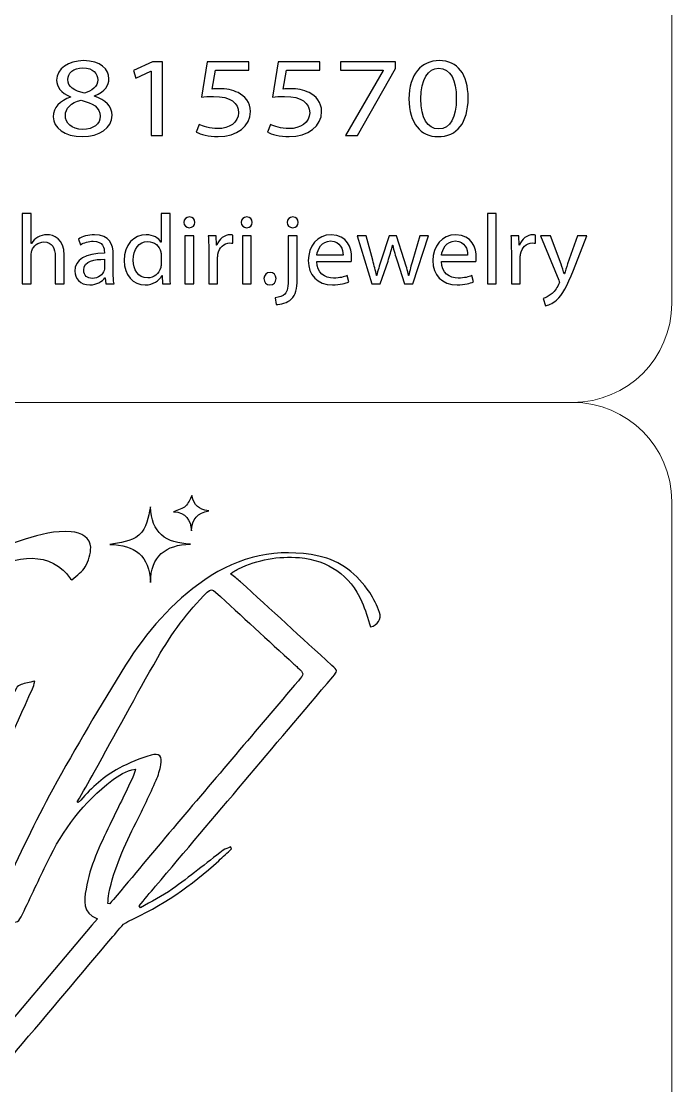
# Model space of a CAD drawing. Header units: millimetres. Extents: x -576 to 618, y 160 to 343.
# Drawn here: x 597.9 to 617.54, y 282.68 to 314.8 of the extents above; entities that cross this region are included whole.
import ezdxf

# ---------------------------------------------------------------- set-up
doc = ezdxf.new("R2010")
doc.units = ezdxf.units.MM
doc.header["$MEASUREMENT"] = 0
doc.layers.add('Layer 1', color=7, linetype='Continuous')

msp = doc.modelspace()

# ---------------------------------------------------------------- linework, layer by layer
at = {"layer": 'Layer 1', "color": 250, "lineweight": 18}
for points in [[(580.7217, 343.1001), (580.7217, 343.1001), (614.5517, 343.1001), (614.5517, 343.1001), (616.1957, 343.1001), (617.5367, 341.7591), (617.5367, 340.1151), (617.5367, 340.1151), (617.5367, 306.2851), (617.5367, 306.2851), (617.5367, 304.6411), (616.1957, 303.3001), (614.5517, 303.3001), (614.5517, 303.3001), (580.7217, 303.3001), (580.7217, 303.3001), (579.0777, 303.3001), (577.7367, 304.6411), (577.7367, 306.2851), (577.7367, 306.2851), (577.7367, 340.1151), (577.7367, 340.1151), (577.7367, 341.7591), (579.0777, 343.1001), (580.7217, 343.1001)], [(580.7217, 303.3001), (580.7217, 303.3001), (614.5517, 303.3001), (614.5517, 303.3001), (616.1957, 303.3001), (617.5367, 301.9591), (617.5367, 300.3151), (617.5367, 300.3151), (617.5367, 266.4851), (617.5367, 266.4851), (617.5367, 264.8411), (616.1957, 263.5001), (614.5517, 263.5001), (614.5517, 263.5001), (580.7217, 263.5001), (580.7217, 263.5001), (579.0777, 263.5001), (577.7367, 264.8411), (577.7367, 266.4851), (577.7367, 266.4851), (577.7367, 300.3151), (577.7367, 300.3151), (577.7367, 301.9591), (579.0777, 303.3001), (580.7217, 303.3001)]]:
    msp.add_open_spline(points, degree=3, knots=[0, 0, 0, 0, 0.125, 0.125, 0.125, 0.25, 0.25, 0.25, 0.375, 0.375, 0.375, 0.5, 0.5, 0.5, 0.625, 0.625, 0.625, 0.75, 0.75, 0.75, 0.875, 0.875, 0.875, 1, 1, 1, 1], dxfattribs=at)
at = {"layer": 'Layer 1', "color": 230}
for points, knots in [([(598.8668, 311.9206), (598.8668, 312.2004), (599.0652, 312.3986), (599.3891, 312.5147), (599.3891, 312.5147), (599.3854, 312.5246), (599.3854, 312.5246), (599.0936, 312.6407), (598.9679, 312.8319), (598.9679, 313.0232), (598.9679, 313.3749), (599.3205, 313.6135), (599.7822, 313.6135), (600.2927, 313.6135), (600.5479, 313.3439), (600.5479, 313.0676), (600.5479, 312.88), (600.4387, 312.6785), (600.1145, 312.5486), (600.1145, 312.5486), (600.1145, 312.5384), (600.1145, 312.5384), (600.4425, 312.4292), (600.6453, 312.2345), (600.6453, 311.9649), (600.6453, 311.5792), (600.2525, 311.32), (599.7501, 311.32), (599.1988, 311.32), (598.8668, 311.5961), (598.8668, 311.9206)], [0, 0, 0, 0, 0.1, 0.1, 0.1, 0.2, 0.2, 0.2, 0.3, 0.3, 0.3, 0.4, 0.4, 0.4, 0.5, 0.5, 0.5, 0.6, 0.6, 0.6, 0.7, 0.7, 0.7, 0.8, 0.8, 0.8, 0.9, 0.9, 0.9, 1, 1, 1, 1]), ([(601.8212, 313.2961), (601.8212, 313.2961), (601.8132, 313.2961), (601.8132, 313.2961), (601.8132, 313.2961), (601.3554, 313.088), (601.3554, 313.088), (601.3554, 313.088), (601.2865, 313.3167), (601.2865, 313.3167), (601.2865, 313.3167), (601.8618, 313.576), (601.8618, 313.576), (601.8618, 313.576), (602.1657, 313.576), (602.1657, 313.576), (602.1657, 313.576), (602.1657, 311.3573), (602.1657, 311.3573), (602.1657, 311.3573), (601.8212, 311.3573), (601.8212, 311.3573), (601.8212, 311.3573), (601.8212, 313.2961), (601.8212, 313.2961)], [0, 0, 0, 0, 0.125, 0.125, 0.125, 0.25, 0.25, 0.25, 0.375, 0.375, 0.375, 0.5, 0.5, 0.5, 0.625, 0.625, 0.625, 0.75, 0.75, 0.75, 0.875, 0.875, 0.875, 1, 1, 1, 1]), ([(604.7678, 313.3235), (604.7678, 313.3235), (603.7628, 313.3235), (603.7628, 313.3235), (603.7628, 313.3235), (603.6617, 312.7535), (603.6617, 312.7535), (603.7223, 312.76), (603.7791, 312.7672), (603.8764, 312.7672), (604.0789, 312.7672), (604.2814, 312.7298), (604.4437, 312.6477), (604.6502, 312.5488), (604.8203, 312.3575), (604.8203, 312.0777), (604.8203, 311.6439), (604.411, 311.3198), (603.84, 311.3198), (603.5523, 311.3198), (603.3092, 311.3882), (603.1834, 311.4564), (603.1834, 311.4564), (603.2727, 311.6848), (603.2727, 311.6848), (603.3822, 311.6302), (603.5969, 311.562), (603.8359, 311.562), (604.1722, 311.562), (604.4599, 311.7463), (604.4599, 312.0434), (604.4559, 312.3301), (604.2287, 312.5351), (603.702, 312.5351), (603.5523, 312.5351), (603.435, 312.5213), (603.3376, 312.5111), (603.3376, 312.5111), (603.5077, 313.5763), (603.5077, 313.5763), (603.5077, 313.5763), (604.7678, 313.5763), (604.7678, 313.5763), (604.7678, 313.5763), (604.7678, 313.3235), (604.7678, 313.3235)], [0, 0, 0, 0, 0.0666667, 0.0666667, 0.0666667, 0.1333333, 0.1333333, 0.1333333, 0.2, 0.2, 0.2, 0.2666667, 0.2666667, 0.2666667, 0.3333333, 0.3333333, 0.3333333, 0.4, 0.4, 0.4, 0.4666667, 0.4666667, 0.4666667, 0.5333333, 0.5333333, 0.5333333, 0.6, 0.6, 0.6, 0.6666667, 0.6666667, 0.6666667, 0.7333333, 0.7333333, 0.7333333, 0.8, 0.8, 0.8, 0.8666667, 0.8666667, 0.8666667, 0.9333333, 0.9333333, 0.9333333, 1, 1, 1, 1]), ([(606.9159, 313.3235), (606.9159, 313.3235), (605.9109, 313.3235), (605.9109, 313.3235), (605.9109, 313.3235), (605.8098, 312.7535), (605.8098, 312.7535), (605.8703, 312.76), (605.9271, 312.7672), (606.0245, 312.7672), (606.2269, 312.7672), (606.4294, 312.7298), (606.5916, 312.6477), (606.7983, 312.5488), (606.9682, 312.3575), (606.9682, 312.0777), (606.9682, 311.6439), (606.5589, 311.3198), (605.9879, 311.3198), (605.7002, 311.3198), (605.4572, 311.3882), (605.3315, 311.4564), (605.3315, 311.4564), (605.4207, 311.6848), (605.4207, 311.6848), (605.5302, 311.6302), (605.7449, 311.562), (605.9839, 311.562), (606.3202, 311.562), (606.6079, 311.7463), (606.6079, 312.0434), (606.6039, 312.3301), (606.3767, 312.5351), (605.85, 312.5351), (605.7002, 312.5351), (605.5829, 312.5213), (605.4856, 312.5111), (605.4856, 312.5111), (605.6556, 313.5763), (605.6556, 313.5763), (605.6556, 313.5763), (606.9159, 313.5763), (606.9159, 313.5763), (606.9159, 313.5763), (606.9159, 313.3235), (606.9159, 313.3235)], [0, 0, 0, 0, 0.0666667, 0.0666667, 0.0666667, 0.1333333, 0.1333333, 0.1333333, 0.2, 0.2, 0.2, 0.2666667, 0.2666667, 0.2666667, 0.3333333, 0.3333333, 0.3333333, 0.4, 0.4, 0.4, 0.4666667, 0.4666667, 0.4666667, 0.5333333, 0.5333333, 0.5333333, 0.6, 0.6, 0.6, 0.6666667, 0.6666667, 0.6666667, 0.7333333, 0.7333333, 0.7333333, 0.8, 0.8, 0.8, 0.8666667, 0.8666667, 0.8666667, 0.9333333, 0.9333333, 0.9333333, 1, 1, 1, 1]), ([(609.2019, 313.5761), (609.2019, 313.5761), (609.2019, 313.378), (609.2019, 313.378), (609.2019, 313.378), (608.0552, 311.3574), (608.0552, 311.3574), (608.0552, 311.3574), (607.6868, 311.3574), (607.6868, 311.3574), (607.6868, 311.3574), (608.829, 313.3203), (608.829, 313.3203), (608.829, 313.3203), (608.829, 313.3269), (608.829, 313.3269), (608.829, 313.3269), (607.5407, 313.3269), (607.5407, 313.3269), (607.5407, 313.3269), (607.5407, 313.5761), (607.5407, 313.5761), (607.5407, 313.5761), (609.2019, 313.5761), (609.2019, 313.5761)], [0, 0, 0, 0, 0.125, 0.125, 0.125, 0.25, 0.25, 0.25, 0.375, 0.375, 0.375, 0.5, 0.5, 0.5, 0.625, 0.625, 0.625, 0.75, 0.75, 0.75, 0.875, 0.875, 0.875, 1, 1, 1, 1]), ([(611.3907, 312.4904), (611.3907, 311.7363), (611.0584, 311.3197), (610.475, 311.3197), (609.9605, 311.3197), (609.6119, 311.7259), (609.6039, 312.4601), (609.6039, 313.2039), (609.9848, 313.6136), (610.5196, 313.6136), (611.0744, 313.6136), (611.3907, 313.1971), (611.3907, 312.4904)], [0, 0, 0, 0, 0.25, 0.25, 0.25, 0.5, 0.5, 0.5, 0.75, 0.75, 0.75, 1, 1, 1, 1]), ([(599.3043, 313.0435), (599.3043, 312.8217), (599.503, 312.7022), (599.8065, 312.6342), (600.0334, 312.6991), (600.2078, 312.8354), (600.2078, 313.0369), (600.2078, 313.2145), (600.082, 313.3986), (599.7622, 313.3986), (599.4665, 313.3986), (599.3043, 313.2348), (599.3043, 313.0435)], [0, 0, 0, 0, 0.25, 0.25, 0.25, 0.5, 0.5, 0.5, 0.75, 0.75, 0.75, 1, 1, 1, 1]), ([(609.9605, 312.4564), (609.9605, 311.8795), (610.1711, 311.5521), (610.4952, 311.5521), (610.86, 311.5521), (611.0338, 311.9103), (611.0338, 312.4769), (611.0338, 313.023), (610.8678, 313.3814), (610.4993, 313.3814), (610.1874, 313.3814), (609.9605, 313.0607), (609.9605, 312.4564)], [0, 0, 0, 0, 0.25, 0.25, 0.25, 0.5, 0.5, 0.5, 0.75, 0.75, 0.75, 1, 1, 1, 1]), ([(600.2848, 311.934), (600.2848, 312.2039), (600.0621, 312.3336), (599.7052, 312.4189), (599.3975, 312.344), (599.2316, 312.1733), (599.2316, 311.9615), (599.2194, 311.7365), (599.4219, 311.5383), (599.7579, 311.5383), (600.078, 311.5383), (600.2848, 311.7056), (600.2848, 311.934)], [0, 0, 0, 0, 0.25, 0.25, 0.25, 0.5, 0.5, 0.5, 0.75, 0.75, 0.75, 1, 1, 1, 1]), ([(597.9321, 309.0023), (597.9321, 309.0023), (598.202, 309.0023), (598.202, 309.0023), (598.202, 309.0023), (598.202, 308.099), (598.202, 308.099), (598.202, 308.099), (598.2082, 308.099), (598.2082, 308.099), (598.251, 308.1742), (598.3184, 308.2401), (598.4014, 308.2847), (598.4809, 308.3296), (598.5758, 308.3592), (598.6772, 308.3592), (598.8762, 308.3592), (599.1954, 308.2401), (599.1954, 307.7405), (599.1954, 307.7405), (599.1954, 306.8794), (599.1954, 306.8794), (599.1954, 306.8794), (598.9256, 306.8794), (598.9256, 306.8794), (598.9256, 306.8794), (598.9256, 307.7106), (598.9256, 307.7106), (598.9256, 307.9436), (598.8366, 308.1411), (598.582, 308.1411), (598.4073, 308.1411), (598.2694, 308.0214), (598.2204, 307.8778), (598.2051, 307.8423), (598.202, 307.8032), (598.202, 307.7524), (598.202, 307.7524), (598.202, 306.8794), (598.202, 306.8794), (598.202, 306.8794), (597.9321, 306.8794), (597.9321, 306.8794), (597.9321, 306.8794), (597.9321, 309.0023), (597.9321, 309.0023)], [0, 0, 0, 0, 0.0666667, 0.0666667, 0.0666667, 0.1333333, 0.1333333, 0.1333333, 0.2, 0.2, 0.2, 0.2666667, 0.2666667, 0.2666667, 0.3333333, 0.3333333, 0.3333333, 0.4, 0.4, 0.4, 0.4666667, 0.4666667, 0.4666667, 0.5333333, 0.5333333, 0.5333333, 0.6, 0.6, 0.6, 0.6666667, 0.6666667, 0.6666667, 0.7333333, 0.7333333, 0.7333333, 0.8, 0.8, 0.8, 0.8666667, 0.8666667, 0.8666667, 0.9333333, 0.9333333, 0.9333333, 1, 1, 1, 1]), ([(602.3938, 309.0024), (602.3938, 309.0024), (602.3938, 307.2532), (602.3938, 307.2532), (602.3938, 307.1247), (602.3969, 306.9781), (602.406, 306.8794), (602.406, 306.8794), (602.1638, 306.8794), (602.1638, 306.8794), (602.1638, 306.8794), (602.1516, 307.1306), (602.1516, 307.1306), (602.1516, 307.1306), (602.1454, 307.1306), (602.1454, 307.1306), (602.0627, 306.969), (601.8818, 306.8467), (601.6393, 306.8467), (601.2808, 306.8467), (601.0047, 307.1425), (601.0047, 307.5821), (601.0016, 308.0635), (601.3086, 308.3593), (601.6702, 308.3593), (601.8971, 308.3593), (602.0505, 308.2548), (602.1176, 308.1381), (602.1176, 308.1381), (602.1238, 308.1381), (602.1238, 308.1381), (602.1238, 308.1381), (602.1238, 309.0024), (602.1238, 309.0024), (602.1238, 309.0024), (602.3938, 309.0024), (602.3938, 309.0024)], [0, 0, 0, 0, 0.0833333, 0.0833333, 0.0833333, 0.1666667, 0.1666667, 0.1666667, 0.25, 0.25, 0.25, 0.3333333, 0.3333333, 0.3333333, 0.4166667, 0.4166667, 0.4166667, 0.5, 0.5, 0.5, 0.5833333, 0.5833333, 0.5833333, 0.6666667, 0.6666667, 0.6666667, 0.75, 0.75, 0.75, 0.8333333, 0.8333333, 0.8333333, 0.9166667, 0.9166667, 0.9166667, 1, 1, 1, 1]), ([(611.971, 309.0022), (611.971, 309.0022), (612.2406, 309.0022), (612.2406, 309.0022), (612.2406, 309.0022), (612.2406, 306.8793), (612.2406, 306.8793), (612.2406, 306.8793), (611.971, 306.8793), (611.971, 306.8793), (611.971, 306.8793), (611.971, 309.0022), (611.971, 309.0022)], [0, 0, 0, 0, 0.25, 0.25, 0.25, 0.5, 0.5, 0.5, 0.75, 0.75, 0.75, 1, 1, 1, 1]), ([(603.1423, 308.7332), (603.1451, 308.6434), (603.0777, 308.5717), (602.9704, 308.5717), (602.8753, 308.5717), (602.8079, 308.6434), (602.8079, 308.7332), (602.8079, 308.8259), (602.8784, 308.8974), (602.9764, 308.8974), (603.0777, 308.8974), (603.1423, 308.8259), (603.1423, 308.7332)], [0, 0, 0, 0, 0.25, 0.25, 0.25, 0.5, 0.5, 0.5, 0.75, 0.75, 0.75, 1, 1, 1, 1]), ([(604.8749, 308.7332), (604.878, 308.6434), (604.8103, 308.5717), (604.703, 308.5717), (604.6082, 308.5717), (604.5408, 308.6434), (604.5408, 308.7332), (604.5408, 308.8259), (604.6113, 308.8974), (604.7092, 308.8974), (604.8103, 308.8974), (604.8749, 308.8259), (604.8749, 308.7332)], [0, 0, 0, 0, 0.25, 0.25, 0.25, 0.5, 0.5, 0.5, 0.75, 0.75, 0.75, 1, 1, 1, 1]), ([(606.2607, 308.7332), (606.2639, 308.6465), (606.1996, 308.5717), (606.0923, 308.5717), (605.9912, 308.5717), (605.927, 308.6465), (605.927, 308.7332), (605.927, 308.8259), (605.9972, 308.8974), (606.0983, 308.8974), (606.1965, 308.8974), (606.2607, 308.8259), (606.2607, 308.7332)], [0, 0, 0, 0, 0.25, 0.25, 0.25, 0.5, 0.5, 0.5, 0.75, 0.75, 0.75, 1, 1, 1, 1]), ([(600.4557, 306.8794), (600.4557, 306.8794), (600.4345, 307.062), (600.4345, 307.062), (600.4345, 307.062), (600.4251, 307.062), (600.4251, 307.062), (600.3424, 306.9484), (600.183, 306.8465), (599.9711, 306.8465), (599.6707, 306.8465), (599.5175, 307.0526), (599.5175, 307.2621), (599.5175, 307.6118), (599.8367, 307.8033), (600.4095, 307.8002), (600.4095, 307.8002), (600.4095, 307.8302), (600.4095, 307.8302), (600.4095, 307.9497), (600.3761, 308.165), (600.0725, 308.165), (599.9346, 308.165), (599.7905, 308.1232), (599.6862, 308.0573), (599.6862, 308.0573), (599.6248, 308.2308), (599.6248, 308.2308), (599.7474, 308.3085), (599.9253, 308.3594), (600.1122, 308.3594), (600.5662, 308.3594), (600.6765, 308.0573), (600.6765, 307.7675), (600.6765, 307.7675), (600.6765, 307.2261), (600.6765, 307.2261), (600.6765, 307.1007), (600.6825, 306.9781), (600.7009, 306.8794), (600.7009, 306.8794), (600.4557, 306.8794), (600.4557, 306.8794)], [0, 0, 0, 0, 0.0714286, 0.0714286, 0.0714286, 0.1428571, 0.1428571, 0.1428571, 0.2142857, 0.2142857, 0.2142857, 0.2857143, 0.2857143, 0.2857143, 0.3571429, 0.3571429, 0.3571429, 0.4285714, 0.4285714, 0.4285714, 0.5, 0.5, 0.5, 0.5714286, 0.5714286, 0.5714286, 0.6428571, 0.6428571, 0.6428571, 0.7142857, 0.7142857, 0.7142857, 0.7857143, 0.7857143, 0.7857143, 0.8571429, 0.8571429, 0.8571429, 0.9285714, 0.9285714, 0.9285714, 1, 1, 1, 1]), ([(603.5593, 307.8752), (603.5593, 308.0456), (603.5558, 308.1922), (603.5468, 308.3264), (603.5468, 308.3264), (603.7831, 308.3264), (603.7831, 308.3264), (603.7831, 308.3264), (603.7921, 308.0425), (603.7921, 308.0425), (603.7921, 308.0425), (603.8046, 308.0425), (603.8046, 308.0425), (603.8719, 308.2368), (604.0342, 308.3595), (604.2155, 308.3595), (604.2461, 308.3595), (604.2676, 308.3563), (604.2922, 308.3504), (604.2922, 308.3504), (604.2922, 308.1024), (604.2922, 308.1024), (604.2645, 308.1083), (604.2367, 308.1114), (604.2002, 308.1114), (604.0098, 308.1114), (603.875, 307.971), (603.8382, 307.7735), (603.8321, 307.7376), (603.8258, 307.6958), (603.8258, 307.6509), (603.8258, 307.6509), (603.8258, 306.8796), (603.8258, 306.8796), (603.8258, 306.8796), (603.5593, 306.8796), (603.5593, 306.8796), (603.5593, 306.8796), (603.5593, 307.8752), (603.5593, 307.8752)], [0, 0, 0, 0, 0.0769231, 0.0769231, 0.0769231, 0.1538462, 0.1538462, 0.1538462, 0.2307692, 0.2307692, 0.2307692, 0.3076923, 0.3076923, 0.3076923, 0.3846154, 0.3846154, 0.3846154, 0.4615385, 0.4615385, 0.4615385, 0.5384615, 0.5384615, 0.5384615, 0.6153846, 0.6153846, 0.6153846, 0.6923077, 0.6923077, 0.6923077, 0.7692308, 0.7692308, 0.7692308, 0.8461538, 0.8461538, 0.8461538, 0.9230769, 0.9230769, 0.9230769, 1, 1, 1, 1]), ([(606.8221, 307.5552), (606.828, 307.1994), (607.0611, 307.0528), (607.3309, 307.0528), (607.5241, 307.0528), (607.6405, 307.0859), (607.7416, 307.1274), (607.7416, 307.1274), (607.7877, 306.9392), (607.7877, 306.9392), (607.6926, 306.8974), (607.53, 306.8496), (607.2941, 306.8496), (606.8373, 306.8496), (606.5644, 307.1423), (606.5644, 307.5791), (606.5644, 308.0157), (606.828, 308.3595), (607.2604, 308.3595), (607.7447, 308.3595), (607.8735, 307.9439), (607.8735, 307.6777), (607.8735, 307.6238), (607.8673, 307.582), (607.8645, 307.5552), (607.8645, 307.5552), (606.8221, 307.5552), (606.8221, 307.5552)], [0, 0, 0, 0, 0.1111111, 0.1111111, 0.1111111, 0.2222222, 0.2222222, 0.2222222, 0.3333333, 0.3333333, 0.3333333, 0.4444444, 0.4444444, 0.4444444, 0.5555556, 0.5555556, 0.5555556, 0.6666667, 0.6666667, 0.6666667, 0.7777778, 0.7777778, 0.7777778, 0.8888889, 0.8888889, 0.8888889, 1, 1, 1, 1]), ([(610.5848, 307.5552), (610.5907, 307.1994), (610.8235, 307.0528), (611.0937, 307.0528), (611.2869, 307.0528), (611.4033, 307.0859), (611.5043, 307.1274), (611.5043, 307.1274), (611.5505, 306.9392), (611.5505, 306.9392), (611.4553, 306.8974), (611.2928, 306.8496), (611.0569, 306.8496), (610.6001, 306.8496), (610.3271, 307.1423), (610.3271, 307.5791), (610.3271, 308.0157), (610.5907, 308.3595), (611.0232, 308.3595), (611.5074, 308.3595), (611.6363, 307.9439), (611.6363, 307.6777), (611.6363, 307.6238), (611.63, 307.582), (611.6273, 307.5552), (611.6273, 307.5552), (610.5848, 307.5552), (610.5848, 307.5552)], [0, 0, 0, 0, 0.1111111, 0.1111111, 0.1111111, 0.2222222, 0.2222222, 0.2222222, 0.3333333, 0.3333333, 0.3333333, 0.4444444, 0.4444444, 0.4444444, 0.5555556, 0.5555556, 0.5555556, 0.6666667, 0.6666667, 0.6666667, 0.7777778, 0.7777778, 0.7777778, 0.8888889, 0.8888889, 0.8888889, 1, 1, 1, 1]), ([(612.6948, 307.8752), (612.6948, 308.0456), (612.6914, 308.1922), (612.6823, 308.3264), (612.6823, 308.3264), (612.9186, 308.3264), (612.9186, 308.3264), (612.9186, 308.3264), (612.9276, 308.0425), (612.9276, 308.0425), (612.9276, 308.0425), (612.9401, 308.0425), (612.9401, 308.0425), (613.0075, 308.2368), (613.1697, 308.3595), (613.351, 308.3595), (613.3816, 308.3595), (613.4031, 308.3563), (613.4277, 308.3504), (613.4277, 308.3504), (613.4277, 308.1024), (613.4277, 308.1024), (613.4, 308.1083), (613.3722, 308.1114), (613.3357, 308.1114), (613.1453, 308.1114), (613.0106, 307.971), (612.9738, 307.7735), (612.9675, 307.7376), (612.9613, 307.6958), (612.9613, 307.6509), (612.9613, 307.6509), (612.9613, 306.8796), (612.9613, 306.8796), (612.9613, 306.8796), (612.6948, 306.8796), (612.6948, 306.8796), (612.6948, 306.8796), (612.6948, 307.8752), (612.6948, 307.8752)], [0, 0, 0, 0, 0.0769231, 0.0769231, 0.0769231, 0.1538462, 0.1538462, 0.1538462, 0.2307692, 0.2307692, 0.2307692, 0.3076923, 0.3076923, 0.3076923, 0.3846154, 0.3846154, 0.3846154, 0.4615385, 0.4615385, 0.4615385, 0.5384615, 0.5384615, 0.5384615, 0.6153846, 0.6153846, 0.6153846, 0.6923077, 0.6923077, 0.6923077, 0.7692308, 0.7692308, 0.7692308, 0.8461538, 0.8461538, 0.8461538, 0.9230769, 0.9230769, 0.9230769, 1, 1, 1, 1]), ([(602.1238, 307.7375), (602.1238, 307.7703), (602.1207, 307.8152), (602.1117, 307.8479), (602.0717, 308.0158), (601.9245, 308.1531), (601.7223, 308.1531), (601.4431, 308.1531), (601.2777, 307.9138), (601.2777, 307.594), (601.2777, 307.3013), (601.425, 307.0589), (601.7161, 307.0589), (601.8971, 307.0589), (602.0627, 307.1752), (602.1117, 307.3728), (602.1207, 307.4086), (602.1238, 307.4448), (602.1238, 307.4864), (602.1238, 307.4864), (602.1238, 307.7375), (602.1238, 307.7375)], [0, 0, 0, 0, 0.1428571, 0.1428571, 0.1428571, 0.2857143, 0.2857143, 0.2857143, 0.4285714, 0.4285714, 0.4285714, 0.5714286, 0.5714286, 0.5714286, 0.7142857, 0.7142857, 0.7142857, 0.8571429, 0.8571429, 0.8571429, 1, 1, 1, 1]), ([(602.8418, 308.3264), (602.8418, 308.3264), (603.1114, 308.3264), (603.1114, 308.3264), (603.1114, 308.3264), (603.1114, 306.8793), (603.1114, 306.8793), (603.1114, 306.8793), (602.8418, 306.8793), (602.8418, 306.8793), (602.8418, 306.8793), (602.8418, 308.3264), (602.8418, 308.3264)], [0, 0, 0, 0, 0.25, 0.25, 0.25, 0.5, 0.5, 0.5, 0.75, 0.75, 0.75, 1, 1, 1, 1]), ([(604.5745, 308.3264), (604.5745, 308.3264), (604.844, 308.3264), (604.844, 308.3264), (604.844, 308.3264), (604.844, 306.8793), (604.844, 306.8793), (604.844, 306.8793), (604.5745, 306.8793), (604.5745, 306.8793), (604.5745, 306.8793), (604.5745, 308.3264), (604.5745, 308.3264)], [0, 0, 0, 0, 0.25, 0.25, 0.25, 0.5, 0.5, 0.5, 0.75, 0.75, 0.75, 1, 1, 1, 1]), ([(605.565, 306.4608), (605.6876, 306.4699), (605.795, 306.5029), (605.8592, 306.5713), (605.9329, 306.6552), (605.9603, 306.7688), (605.9603, 307.1155), (605.9603, 307.1155), (605.9603, 308.3264), (605.9603, 308.3264), (605.9603, 308.3264), (606.2302, 308.3264), (606.2302, 308.3264), (606.2302, 308.3264), (606.2302, 307.0141), (606.2302, 307.0141), (606.2302, 306.7329), (606.1843, 306.5507), (606.0524, 306.4191), (605.9329, 306.3023), (605.7366, 306.2546), (605.5925, 306.2546), (605.5925, 306.2546), (605.565, 306.4608), (605.565, 306.4608)], [0, 0, 0, 0, 0.125, 0.125, 0.125, 0.25, 0.25, 0.25, 0.375, 0.375, 0.375, 0.5, 0.5, 0.5, 0.625, 0.625, 0.625, 0.75, 0.75, 0.75, 0.875, 0.875, 0.875, 1, 1, 1, 1]), ([(607.6131, 307.7435), (607.6162, 307.9108), (607.5422, 308.171), (607.2389, 308.171), (606.9662, 308.171), (606.8464, 307.9258), (606.8252, 307.7435), (606.8252, 307.7435), (607.6131, 307.7435), (607.6131, 307.7435)], [0, 0, 0, 0, 0.3333333, 0.3333333, 0.3333333, 0.6666667, 0.6666667, 0.6666667, 1, 1, 1, 1]), ([(608.3157, 308.3265), (608.3157, 308.3265), (608.5119, 307.5911), (608.5119, 307.5911), (608.555, 307.4295), (608.5946, 307.28), (608.622, 307.1305), (608.622, 307.1305), (608.6314, 307.1305), (608.6314, 307.1305), (608.6651, 307.2772), (608.7141, 307.4326), (608.7634, 307.5882), (608.7634, 307.5882), (609.0055, 308.3265), (609.0055, 308.3265), (609.0055, 308.3265), (609.2324, 308.3265), (609.2324, 308.3265), (609.2324, 308.3265), (609.4623, 307.6033), (609.4623, 307.6033), (609.5175, 307.4295), (609.5602, 307.2772), (609.5943, 307.1305), (609.5943, 307.1305), (609.6033, 307.1305), (609.6033, 307.1305), (609.628, 307.2772), (609.6676, 307.4295), (609.7166, 307.6001), (609.7166, 307.6001), (609.9284, 308.3265), (609.9284, 308.3265), (609.9284, 308.3265), (610.1949, 308.3265), (610.1949, 308.3265), (610.1949, 308.3265), (609.7166, 306.8794), (609.7166, 306.8794), (609.7166, 306.8794), (609.4714, 306.8794), (609.4714, 306.8794), (609.4714, 306.8794), (609.2449, 307.5702), (609.2449, 307.5702), (609.1928, 307.7318), (609.1497, 307.8753), (609.1129, 308.0457), (609.1129, 308.0457), (609.1066, 308.0457), (609.1066, 308.0457), (609.0698, 307.8721), (609.0239, 307.7224), (608.9718, 307.567), (608.9718, 307.567), (608.7325, 306.8794), (608.7325, 306.8794), (608.7325, 306.8794), (608.4872, 306.8794), (608.4872, 306.8794), (608.4872, 306.8794), (608.0395, 308.3265), (608.0395, 308.3265), (608.0395, 308.3265), (608.3157, 308.3265), (608.3157, 308.3265)], [0, 0, 0, 0, 0.0454545, 0.0454545, 0.0454545, 0.0909091, 0.0909091, 0.0909091, 0.1363636, 0.1363636, 0.1363636, 0.1818182, 0.1818182, 0.1818182, 0.2272727, 0.2272727, 0.2272727, 0.2727273, 0.2727273, 0.2727273, 0.3181818, 0.3181818, 0.3181818, 0.3636364, 0.3636364, 0.3636364, 0.4090909, 0.4090909, 0.4090909, 0.4545455, 0.4545455, 0.4545455, 0.5, 0.5, 0.5, 0.5454545, 0.5454545, 0.5454545, 0.5909091, 0.5909091, 0.5909091, 0.6363636, 0.6363636, 0.6363636, 0.6818182, 0.6818182, 0.6818182, 0.7272727, 0.7272727, 0.7272727, 0.7727273, 0.7727273, 0.7727273, 0.8181818, 0.8181818, 0.8181818, 0.8636364, 0.8636364, 0.8636364, 0.9090909, 0.9090909, 0.9090909, 0.9545455, 0.9545455, 0.9545455, 1, 1, 1, 1]), ([(611.3757, 307.7435), (611.3788, 307.9108), (611.3049, 308.171), (611.0016, 308.171), (610.729, 308.171), (610.6091, 307.9258), (610.5879, 307.7435), (610.5879, 307.7435), (611.3757, 307.7435), (611.3757, 307.7435)], [0, 0, 0, 0, 0.3333333, 0.3333333, 0.3333333, 0.6666667, 0.6666667, 0.6666667, 1, 1, 1, 1]), ([(613.8722, 308.3265), (613.8722, 308.3265), (614.1969, 307.4716), (614.1969, 307.4716), (614.2306, 307.3758), (614.2678, 307.2622), (614.2921, 307.1755), (614.2921, 307.1755), (614.298, 307.1755), (614.298, 307.1755), (614.3258, 307.2622), (614.3564, 307.3726), (614.3932, 307.4775), (614.3932, 307.4775), (614.6875, 308.3265), (614.6875, 308.3265), (614.6875, 308.3265), (614.9726, 308.3265), (614.9726, 308.3265), (614.9726, 308.3265), (614.568, 307.295), (614.568, 307.295), (614.3748, 306.7989), (614.2429, 306.5446), (614.0591, 306.3892), (613.9274, 306.2756), (613.7954, 306.2307), (613.728, 306.2185), (613.728, 306.2185), (613.6604, 306.4401), (613.6604, 306.4401), (613.728, 306.4609), (613.8166, 306.5028), (613.8965, 306.5683), (613.9702, 306.6253), (614.0619, 306.7271), (614.1236, 306.8616), (614.1358, 306.8884), (614.1449, 306.9093), (614.1449, 306.9243), (614.1449, 306.9392), (614.1387, 306.9602), (614.1265, 306.9933), (614.1265, 306.9933), (613.5779, 308.3265), (613.5779, 308.3265), (613.5779, 308.3265), (613.8722, 308.3265), (613.8722, 308.3265)], [0, 0, 0, 0, 0.0625, 0.0625, 0.0625, 0.125, 0.125, 0.125, 0.1875, 0.1875, 0.1875, 0.25, 0.25, 0.25, 0.3125, 0.3125, 0.3125, 0.375, 0.375, 0.375, 0.4375, 0.4375, 0.4375, 0.5, 0.5, 0.5, 0.5625, 0.5625, 0.5625, 0.625, 0.625, 0.625, 0.6875, 0.6875, 0.6875, 0.75, 0.75, 0.75, 0.8125, 0.8125, 0.8125, 0.875, 0.875, 0.875, 0.9375, 0.9375, 0.9375, 1, 1, 1, 1]), ([(600.4157, 307.618), (600.1215, 307.624), (599.7873, 307.5731), (599.7873, 307.292), (599.7873, 307.1216), (599.9037, 307.0408), (600.0419, 307.0408), (600.2351, 307.0408), (600.3574, 307.1603), (600.4004, 307.2832), (600.4095, 307.3101), (600.4157, 307.3397), (600.4157, 307.3665), (600.4157, 307.3665), (600.4157, 307.618), (600.4157, 307.618)], [0, 0, 0, 0, 0.2, 0.2, 0.2, 0.4, 0.4, 0.4, 0.6, 0.6, 0.6, 0.8, 0.8, 0.8, 1, 1, 1, 1]), ([(605.2275, 307.0348), (605.2275, 307.1453), (605.3043, 307.2233), (605.4116, 307.2233), (605.519, 307.2233), (605.5925, 307.1453), (605.5925, 307.0348), (605.5925, 306.9272), (605.5218, 306.8464), (605.4085, 306.8464), (605.3011, 306.8464), (605.2275, 306.9272), (605.2275, 307.0348)], [0, 0, 0, 0, 0.25, 0.25, 0.25, 0.5, 0.5, 0.5, 0.75, 0.75, 0.75, 1, 1, 1, 1]), ([(603.0462, 300.4877), (603.1454, 300.1661), (603.2284, 300.0897), (603.5585, 300.0245), (603.2215, 299.9704), (603.0481, 299.7792), (603.0424, 299.4282), (603.005, 299.7511), (602.878, 299.9851), (602.4945, 300.0004), (602.6393, 300.0631), (602.7744, 300.0881), (602.8593, 300.167), (602.9482, 300.2494), (602.9885, 300.3836), (603.0462, 300.4877)], [0, 0, 0, 0, 0.2, 0.2, 0.2, 0.4, 0.4, 0.4, 0.6, 0.6, 0.6, 0.8, 0.8, 0.8, 1, 1, 1, 1]), ([(603.0093, 299.0265), (602.258, 298.9983), (601.814, 298.6745), (601.7991, 297.8657), (601.7722, 298.6783), (601.3223, 299.0021), (600.5719, 299.0136), (600.8823, 299.082), (601.2034, 299.0839), (601.4521, 299.2951), (601.707, 299.5119), (601.726, 299.8279), (601.8006, 300.1459), (601.8265, 299.3678), (602.2649, 299.0449), (603.0093, 299.0265)], [0, 0, 0, 0, 0.2, 0.2, 0.2, 0.4, 0.4, 0.4, 0.6, 0.6, 0.6, 0.8, 0.8, 0.8, 1, 1, 1, 1]), ([(608.4465, 296.5233), (608.357, 296.7854), (608.2911, 297.045), (608.1819, 297.2846), (607.8147, 298.0918), (607.1751, 298.5398), (606.2958, 298.6156), (605.659, 298.6706), (605.0424, 298.5566), (604.4605, 298.2824), (604.4093, 298.2584), (604.3619, 298.2268), (604.3133, 298.1982), (604.2986, 298.1894), (604.2855, 298.1785), (604.2125, 298.1257), (604.3251, 298.0385), (604.4262, 297.9697), (604.5157, 297.8884), (605.4368, 297.0484), (606.3566, 296.2069), (607.2762, 295.3648), (607.4555, 295.2004), (607.4549, 295.1991), (607.302, 295.0184), (605.5189, 292.9118), (603.7351, 290.8054), (601.952, 288.6986), (601.786, 288.5021), (601.6228, 288.3033), (601.458, 288.1058), (601.4709, 288.088), (601.4839, 288.0706), (601.497, 288.0528), (601.8178, 288.2375), (602.1554, 288.3978), (602.4546, 288.6116), (602.9801, 288.9863), (603.4808, 289.3954), (603.995, 289.7853), (604.0587, 289.8337), (604.1438, 289.8537), (604.219, 289.8868), (604.2296, 289.8687), (604.2402, 289.8506), (604.2508, 289.8325), (604.1207, 289.712), (603.991, 289.5913), (603.8605, 289.4708), (603.043, 288.7145), (602.132, 288.1021), (601.1176, 287.6353), (600.937, 287.5523), (600.8072, 287.3464), (600.6693, 287.1838), (599.6974, 286.039), (598.7289, 284.8906), (597.7597, 283.7433), (597.7233, 283.7002), (597.6886, 283.6553), (597.6337, 283.5869), (596.6727, 284.7214), (595.7336, 285.8294), (594.7713, 286.9654), (594.6534, 286.6964), (594.5404, 286.4587), (594.4443, 286.2147), (594.1289, 285.4141), (593.8163, 284.6119), (593.5108, 283.8072), (593.463, 283.6808), (593.4122, 283.644), (593.2767, 283.6734), (593.0337, 283.7261), (592.7857, 283.7551), (592.5398, 283.7938), (592.3469, 283.8241), (592.3008, 283.8687), (592.3642, 284.0709), (592.5123, 284.5455), (592.6393, 285.0346), (592.8546, 285.4796), (593.3302, 286.4631), (593.8524, 287.4247), (594.361, 288.3919), (594.5214, 288.6974), (594.6995, 288.9935), (594.874, 289.3017), (594.7223, 289.1598), (594.5825, 289.0213), (594.4347, 288.8914), (593.6823, 288.2309), (592.845, 287.7257), (591.8527, 287.5196), (591.3754, 287.4203), (590.917, 287.4668), (590.5648, 287.8462), (590.2615, 288.1726), (590.1588, 288.5885), (590.1435, 289.0219), (590.1108, 289.9405), (590.3201, 290.8216), (590.5869, 291.6911), (590.6193, 291.7969), (590.6103, 291.8646), (590.5392, 291.9489), (589.6652, 292.9835), (588.795, 294.0216), (587.9242, 295.0587), (587.8884, 295.1015), (587.8549, 295.1461), (587.8116, 295.201), (588.0209, 295.395), (588.2228, 295.5835), (588.4259, 295.7707), (589.3061, 296.5801), (590.1888, 297.387), (591.0643, 298.2016), (591.1816, 298.3108), (591.302, 298.3111), (591.4387, 298.2999), (592.2627, 298.2328), (593.0868, 298.1666), (593.9108, 298.0989), (594.3847, 298.0603), (594.8587, 298.0225), (595.3317, 297.977), (595.4777, 297.9629), (595.6028, 297.977), (595.7332, 298.0603), (596.4512, 298.5201), (597.2062, 298.9073), (598.0187, 299.1744), (598.4671, 299.3217), (598.9229, 299.4297), (599.4025, 299.3982), (599.7227, 299.377), (599.9972, 299.1985), (599.9978, 298.9279), (599.9988, 298.7308), (599.9288, 298.5161), (599.8322, 298.3411), (599.7517, 298.1954), (599.5873, 298.0959), (599.4247, 297.942), (599.3345, 298.0465), (599.2599, 298.1539), (599.1657, 298.2384), (598.7957, 298.5701), (598.355, 298.645), (597.8789, 298.5682), (597.0721, 298.4388), (596.4125, 298.0125), (595.7991, 297.508), (594.6687, 296.5785), (593.7879, 295.4391), (593.049, 294.1844), (592.5214, 293.2884), (592.0668, 292.3594), (591.8171, 291.3426), (591.6549, 290.6808), (591.5866, 290.0132), (591.7245, 289.3389), (591.7573, 289.18), (591.8144, 289.0219), (591.8858, 288.8755), (592.1189, 288.3994), (592.6493, 288.2393), (593.1832, 288.4818), (593.6908, 288.7123), (594.1248, 289.0478), (594.4958, 289.4608), (595.4147, 290.4846), (596.1092, 291.6615), (596.7804, 292.8518), (597.1195, 293.453), (597.4262, 294.0728), (597.7529, 294.6815), (597.7788, 294.7302), (597.8415, 294.7719), (597.8961, 294.7894), (598.0178, 294.8284), (598.1448, 294.8499), (598.3117, 294.8883), (598.2811, 294.7876), (598.2686, 294.719), (598.2402, 294.6575), (597.6702, 293.4048), (597.0961, 292.1539), (596.5273, 290.9005), (596.064, 289.879), (595.6065, 288.8543), (595.1458, 287.8315), (595.1039, 287.7389), (595.0896, 287.6624), (595.1672, 287.5707), (595.9607, 286.6306), (596.7492, 285.6867), (597.5385, 284.7436), (597.5567, 284.7221), (597.5679, 284.6949), (597.5981, 284.6431), (598.4767, 285.683), (599.3301, 286.6931), (600.1975, 287.7195), (599.727, 287.8977), (599.7981, 288.2702), (599.8552, 288.6172), (599.9698, 289.307), (600.2705, 289.9317), (600.5747, 290.5538), (600.8088, 291.0321), (601.039, 291.5127), (601.2681, 291.9935), (601.2999, 292.0608), (601.3145, 292.1367), (601.3463, 292.2375), (601.0493, 292.185), (600.8374, 292.0478), (600.6372, 291.893), (599.7866, 291.2353), (599.1525, 290.4044), (598.6905, 289.4381), (598.4387, 288.9118), (598.1904, 288.3839), (597.9379, 287.8578), (597.8218, 287.615), (597.7832, 287.5941), (597.5728, 287.6397), (597.3545, 287.6861), (597.1997, 287.8331), (597.2178, 288.0306), (597.2353, 288.2247), (597.2699, 288.4297), (597.3532, 288.6028), (597.8418, 289.6191), (598.3117, 290.6465), (598.8549, 291.6331), (599.551, 292.8983), (600.2843, 294.1451), (601.0506, 295.3691), (601.6792, 296.3732), (602.4496, 297.269), (603.4387, 297.9476), (604.4846, 298.6653), (605.6387, 298.9217), (606.8824, 298.6643), (607.5435, 298.5276), (608.0443, 298.1165), (608.4184, 297.5623), (608.5429, 297.3776), (608.644, 297.1704), (608.7183, 296.9601), (608.7863, 296.767), (608.6515, 296.5766), (608.4465, 296.5233)], [0, 0, 0, 0, 0.0117647, 0.0117647, 0.0117647, 0.0235294, 0.0235294, 0.0235294, 0.0352941, 0.0352941, 0.0352941, 0.0470588, 0.0470588, 0.0470588, 0.0588235, 0.0588235, 0.0588235, 0.0705882, 0.0705882, 0.0705882, 0.0823529, 0.0823529, 0.0823529, 0.0941176, 0.0941176, 0.0941176, 0.1058824, 0.1058824, 0.1058824, 0.1176471, 0.1176471, 0.1176471, 0.1294118, 0.1294118, 0.1294118, 0.1411765, 0.1411765, 0.1411765, 0.1529412, 0.1529412, 0.1529412, 0.1647059, 0.1647059, 0.1647059, 0.1764706, 0.1764706, 0.1764706, 0.1882353, 0.1882353, 0.1882353, 0.2, 0.2, 0.2, 0.2117647, 0.2117647, 0.2117647, 0.2235294, 0.2235294, 0.2235294, 0.2352941, 0.2352941, 0.2352941, 0.2470588, 0.2470588, 0.2470588, 0.2588235, 0.2588235, 0.2588235, 0.2705882, 0.2705882, 0.2705882, 0.2823529, 0.2823529, 0.2823529, 0.2941176, 0.2941176, 0.2941176, 0.3058824, 0.3058824, 0.3058824, 0.3176471, 0.3176471, 0.3176471, 0.3294118, 0.3294118, 0.3294118, 0.3411765, 0.3411765, 0.3411765, 0.3529412, 0.3529412, 0.3529412, 0.3647059, 0.3647059, 0.3647059, 0.3764706, 0.3764706, 0.3764706, 0.3882353, 0.3882353, 0.3882353, 0.4, 0.4, 0.4, 0.4117647, 0.4117647, 0.4117647, 0.4235294, 0.4235294, 0.4235294, 0.4352941, 0.4352941, 0.4352941, 0.4470588, 0.4470588, 0.4470588, 0.4588235, 0.4588235, 0.4588235, 0.4705882, 0.4705882, 0.4705882, 0.4823529, 0.4823529, 0.4823529, 0.4941176, 0.4941176, 0.4941176, 0.5058824, 0.5058824, 0.5058824, 0.5176471, 0.5176471, 0.5176471, 0.5294118, 0.5294118, 0.5294118, 0.5411765, 0.5411765, 0.5411765, 0.5529412, 0.5529412, 0.5529412, 0.5647059, 0.5647059, 0.5647059, 0.5764706, 0.5764706, 0.5764706, 0.5882353, 0.5882353, 0.5882353, 0.6, 0.6, 0.6, 0.6117647, 0.6117647, 0.6117647, 0.6235294, 0.6235294, 0.6235294, 0.6352941, 0.6352941, 0.6352941, 0.6470588, 0.6470588, 0.6470588, 0.6588235, 0.6588235, 0.6588235, 0.6705882, 0.6705882, 0.6705882, 0.6823529, 0.6823529, 0.6823529, 0.6941176, 0.6941176, 0.6941176, 0.7058824, 0.7058824, 0.7058824, 0.7176471, 0.7176471, 0.7176471, 0.7294118, 0.7294118, 0.7294118, 0.7411765, 0.7411765, 0.7411765, 0.7529412, 0.7529412, 0.7529412, 0.7647059, 0.7647059, 0.7647059, 0.7764706, 0.7764706, 0.7764706, 0.7882353, 0.7882353, 0.7882353, 0.8, 0.8, 0.8, 0.8117647, 0.8117647, 0.8117647, 0.8235294, 0.8235294, 0.8235294, 0.8352941, 0.8352941, 0.8352941, 0.8470588, 0.8470588, 0.8470588, 0.8588235, 0.8588235, 0.8588235, 0.8705882, 0.8705882, 0.8705882, 0.8823529, 0.8823529, 0.8823529, 0.8941176, 0.8941176, 0.8941176, 0.9058824, 0.9058824, 0.9058824, 0.9176471, 0.9176471, 0.9176471, 0.9294118, 0.9294118, 0.9294118, 0.9411765, 0.9411765, 0.9411765, 0.9529412, 0.9529412, 0.9529412, 0.9647059, 0.9647059, 0.9647059, 0.9764706, 0.9764706, 0.9764706, 0.9882353, 0.9882353, 0.9882353, 1, 1, 1, 1]), ([(599.5903, 291.2456), (599.5981, 291.2394), (599.6063, 291.2331), (599.6141, 291.2269), (599.6415, 291.2503), (599.6724, 291.2706), (599.6955, 291.2977), (600.0259, 291.6846), (600.4044, 292.021), (600.8509, 292.2615), (601.1566, 292.4262), (601.4862, 292.5573), (601.8184, 292.6578), (602.064, 292.7314), (602.1675, 292.6126), (602.1167, 292.3685), (602.0833, 292.2091), (602.0405, 292.0475), (601.9738, 291.8996), (601.7801, 291.4715), (601.5819, 291.0446), (601.3673, 290.6265), (601.0147, 289.9389), (600.7039, 289.2368), (600.5417, 288.4771), (600.5211, 288.3816), (600.5241, 288.2812), (600.5164, 288.1829), (600.5164, 288.1829), (600.57, 288.1732), (600.57, 288.1732), (600.6072, 288.2147), (600.645, 288.2553), (600.6805, 288.2977), (601.2814, 289.0135), (601.8796, 289.732), (602.4833, 290.4453), (603.7429, 291.9323), (605.0056, 293.4166), (606.2661, 294.9027), (606.4436, 295.1117), (606.4415, 295.1136), (606.2434, 295.3005), (606.2063, 295.3354), (606.1691, 295.3704), (606.1317, 295.4048), (605.3426, 296.1286), (604.5526, 296.8509), (603.766, 297.5769), (603.6718, 297.664), (603.6097, 297.6693), (603.5133, 297.5739), (602.9227, 296.9857), (602.4306, 296.3208), (602.0203, 295.6004), (601.3669, 294.454), (600.7385, 293.2933), (600.0983, 292.1395), (599.932, 291.8396), (599.7597, 291.5433), (599.5903, 291.2456)], [0, 0, 0, 0, 0.05, 0.05, 0.05, 0.1, 0.1, 0.1, 0.15, 0.15, 0.15, 0.2, 0.2, 0.2, 0.25, 0.25, 0.25, 0.3, 0.3, 0.3, 0.35, 0.35, 0.35, 0.4, 0.4, 0.4, 0.45, 0.45, 0.45, 0.5, 0.5, 0.5, 0.55, 0.55, 0.55, 0.6, 0.6, 0.6, 0.65, 0.65, 0.65, 0.7, 0.7, 0.7, 0.75, 0.75, 0.75, 0.8, 0.8, 0.8, 0.85, 0.85, 0.85, 0.9, 0.9, 0.9, 0.95, 0.95, 0.95, 1, 1, 1, 1])]:
    msp.add_open_spline(points, degree=3, knots=knots, dxfattribs=at)

doc.saveas('drawing.dxf')
